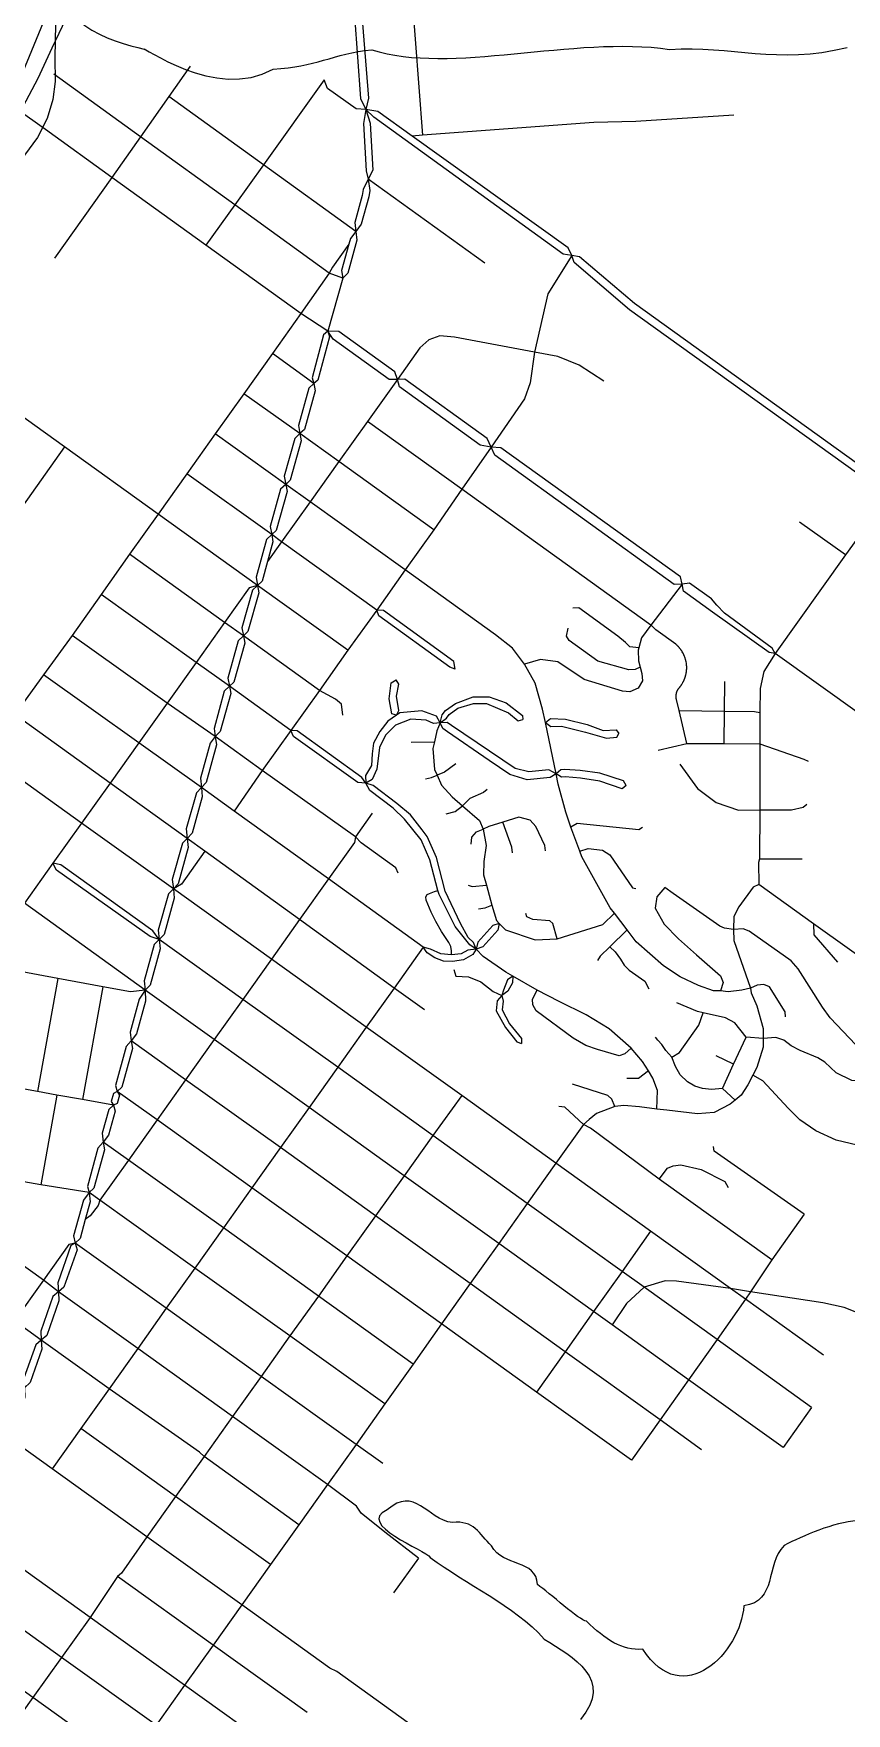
# Model space of a CAD drawing. Extents: x 0 to 264, y 89 to 356.
# Drawn here: x 202.1 to 227.9, y 118.1 to 171.6 of the extents above; entities that cross this region are included whole.
import ezdxf

# ---------------------------------------------------------------- set-up
doc = ezdxf.new("R2010")
doc.units = 0
doc.layers.get('0').update_dxf_attribs({"linetype": 'CONTINUOUS'})

msp = doc.modelspace()

# ---------------------------------------------------------------- linework, layer by layer
at = {"color": 4}
for points in [[(197.038516, 162.785998), (199.848611, 166.25204), (201.436111, 168.745738), (202.19348, 170.193231), (202.645478, 171.157855), (202.96849, 171.847978), (203.755625, 173.681319), (204.853644, 176.152968), (205.392734, 177.478092), (205.74, 178.718326), (206.017811, 180.151484), (206.124748, 181.273758), (206.066319, 182.60329), (205.929617, 183.76856), (205.592274, 185.238099), (204.935226, 187.398863), (204.731276, 188.661147), (204.516301, 190.506615)], [(211.884949, 180.228655), (211.784627, 180.025808), (211.855183, 177.795592), (211.96322, 177.580617), (212.171579, 175.009748), (212.281824, 174.835563), (212.708465, 169.557127), (212.626883, 169.192222)], [(204.21534, 177.086728), (204.414879, 176.711901), (204.074228, 176.127613), (203.535139, 175.540018), (203.195589, 174.918246), (203.026919, 174.358213), (202.831787, 172.811502), (202.744697, 171.903099), (202.73036, 170.854689), (202.733662, 170.090702), (202.663106, 169.511926), (202.487818, 168.907796), (202.171421, 168.301458), (201.761316, 167.740322), (201.062376, 166.925625), (199.582913, 165.270877), (198.214798, 163.913786), (197.038505, 162.785998)], [(213.627891, 160.599879), (213.549617, 160.840208), (211.769192, 162.125643), (211.412006, 162.137779), (210.558724, 162.704419), (207.533655, 164.880617), (204.538351, 167.035869), (202.426093, 168.555018), (201.523202, 169.204349), (198.358125, 171.45), (198.070391, 171.701356), (197.32625, 173.675808), (196.295478, 176.398812)], [(212.171579, 175.009748), (212.075669, 174.820131), (212.453801, 169.548308), (212.626883, 169.192222), (212.762482, 168.760069), (212.846268, 167.267379), (212.700746, 166.97303)], [(213.992796, 173.040808), (214.076579, 172.968048), (214.427153, 168.375322)], [(202.355537, 171.968143), (201.341301, 169.489879)], [(207.037562, 170.576875), (206.356258, 169.611147), (205.450062, 168.327917), (204.538351, 167.035869), (202.721546, 164.459488)], [(211.891561, 163.822284), (211.453897, 163.989853), (208.450877, 166.160537), (205.450062, 168.327917), (202.69178, 170.321111)], [(211.298454, 170.135903), (209.365895, 167.438256), (208.450877, 166.160537), (207.533655, 164.880617)], [(212.626883, 169.192222), (212.32151, 169.215364), (211.408699, 169.863595), (211.298454, 170.135894)], [(212.307178, 165.316078), (209.365895, 167.438256), (206.356258, 169.611147)], [(212.626883, 169.192222), (212.553019, 168.75125), (212.637909, 167.243125), (212.700746, 166.97303), (212.751458, 166.619149), (212.718385, 166.414097), (212.478056, 165.54428), (212.307178, 165.316078)], [(229.30776, 157.008161), (229.217361, 157.239671), (221.171824, 163.015303), (219.428881, 164.506893), (219.178629, 164.547683), (218.907431, 164.59178), (212.879339, 168.95079), (212.626883, 169.192222)], [(219.178629, 164.547683), (219.063976, 164.788012), (214.094218, 168.349967), (213.009426, 169.128282), (212.626883, 169.192222)], [(224.332492, 169.016937), (221.217022, 168.81519), (219.878673, 168.786528), (214.427153, 168.375322), (214.094218, 168.349978)], [(212.700746, 166.97303), (212.5442, 166.652222), (212.513333, 166.459298), (212.276312, 165.600504), (212.307178, 165.316078), (212.338048, 165.032752), (212.048107, 163.982135), (211.891561, 163.822284)], [(216.409324, 164.304046), (212.700746, 166.97303)], [(212.307178, 165.316078), (212.135201, 165.088976), (212.086692, 164.912588)], [(212.055826, 151.981078), (209.177379, 154.045928), (206.014506, 156.315833), (203.031327, 158.455651), (200.262022, 160.443333), (199.912551, 160.571217), (199.34921, 160.778472), (197.86644, 161.810347), (196.75409, 162.532438), (196.013256, 163.15421), (194.455519, 164.261049), (194.297873, 164.480435), (193.934072, 164.98204)], [(212.086692, 164.912588), (211.55973, 164.176162), (211.453897, 163.989853), (210.558724, 162.704419), (209.651422, 161.431111)], [(212.086692, 164.912588), (211.852978, 164.065921), (211.891561, 163.822284), (211.412006, 162.13777), (211.468228, 161.955869), (211.102222, 160.580036), (210.969931, 160.474203)], [(219.178629, 164.547683), (218.412438, 163.329496), (217.99572, 161.475208), (217.850201, 160.498454), (217.672708, 159.989133), (216.615478, 158.449035), (215.683922, 157.106276), (214.790954, 155.817536), (213.879244, 154.538717)], [(229.30776, 157.008161), (229.064123, 157.039028), (221.016381, 162.815764), (219.250285, 164.3283), (219.178629, 164.547683)], [(214.487785, 140.538951), (213.524262, 141.229072), (210.514627, 143.409678), (207.506093, 145.583673), (206.942752, 145.989367), (204.487639, 147.753256), (201.452647, 149.933863), (199.794591, 151.128897), (198.460651, 152.090216), (195.448812, 154.259799), (192.418228, 156.416155), (189.397569, 158.580226), (186.763863, 160.467588), (186.336119, 160.775165), (184.954774, 161.765147), (184.111415, 162.36928), (183.443341, 162.847734)], [(211.412006, 162.13777), (211.276407, 162.018706), (210.913706, 160.653897), (210.969931, 160.474203), (211.011824, 160.244897), (210.668966, 159.01348), (210.524547, 158.877883)], [(216.615478, 158.449035), (216.487595, 158.719133), (213.86822, 160.609799), (213.627891, 160.599893), (213.372127, 160.597621), (211.589496, 161.88526), (211.412006, 162.137717)], [(220.201685, 160.544758), (219.415651, 161.057387), (218.731042, 161.332994), (217.99572, 161.475208), (215.451312, 161.944843), (214.982778, 161.98784), (214.627796, 161.868776), (214.343367, 161.609704), (213.627891, 160.599879), (212.677595, 159.265939), (211.765885, 157.98822), (210.85197, 156.707197), (209.945772, 155.434992), (209.494879, 154.8033)], [(209.651422, 161.431111), (208.739715, 160.148984), (207.832412, 158.873472), (206.928421, 157.601268), (206.014506, 156.315833), (205.106103, 155.039218), (204.197701, 153.761502), (203.273863, 152.451813), (202.372076, 151.204967), (201.452647, 149.933863), (200.53322, 148.663863)], [(210.969931, 160.474203), (209.651422, 161.431111)], [(210.969931, 160.474203), (210.807873, 160.322065), (210.477145, 159.138056), (210.524547, 158.877883), (210.567544, 158.648578), (210.219174, 157.399522), (210.074756, 157.263925)], [(222.693176, 154.090026), (222.635851, 154.324843), (216.91644, 158.421476), (216.615478, 158.449021), (216.25829, 158.510772), (213.696242, 160.362855), (213.627891, 160.599879)], [(214.790954, 155.817536), (211.765885, 157.98822), (210.524547, 158.877883), (208.739715, 160.148984)], [(227.185581, 129.546615), (224.706214, 131.32704), (224.228863, 131.668794), (221.688863, 133.492215), (218.673714, 135.655183), (215.676206, 137.807127), (212.640113, 139.98553), (209.621659, 142.152909), (206.499576, 144.38974), (203.579236, 146.481049), (200.53322, 148.663863), (198.879576, 149.847873), (197.53902, 150.806988), (194.529383, 152.969956), (191.513133, 155.137335), (190.458107, 155.920062), (190.032569, 156.524192), (189.777909, 156.839488), (189.523246, 157.156988), (189.145113, 157.43921), (186.078151, 159.62974)], [(223.916875, 141.138673), (223.687569, 141.145277), (223.210216, 141.312846), (222.629236, 141.592864), (222.094558, 141.935722), (221.223637, 142.703014), (220.937006, 143.080043), (220.533516, 143.609218), (220.403428, 143.780095), (219.499437, 145.405077), (219.431085, 145.592492), (219.153272, 146.356476), (218.992317, 146.833827), (218.749784, 147.724591), (218.682533, 148.044298), (218.339678, 149.680303), (218.250381, 150.106944), (218.008951, 150.937076), (217.679324, 151.539002), (217.292369, 152.045018), (216.753282, 152.478272), (213.879244, 154.538717), (210.85197, 156.707197), (210.074756, 157.263925), (207.832412, 158.873472)], [(210.524547, 158.877883), (210.362492, 158.725746), (210.027353, 157.522994), (210.074756, 157.263925), (210.116649, 157.033516), (209.77269, 155.79769), (209.628272, 155.663194)], [(221.699887, 152.78144), (218.706787, 154.935592), (215.683922, 157.106276), (212.677595, 159.265939)], [(203.031327, 158.455651), (200.307222, 154.618092), (199.370157, 153.355808), (198.460651, 152.090216), (197.997631, 151.444192), (197.53902, 150.806988), (196.625103, 149.533681), (195.707881, 148.269192), (195.118081, 147.454496), (194.803889, 147.032266), (192.920936, 145.889046)], [(225.653202, 151.877449), (225.557292, 152.051633), (224.038143, 153.159576), (223.797811, 153.418647), (223.62473, 153.61598), (222.927994, 154.11428), (222.693176, 154.090037), (222.436312, 154.075689), (216.72572, 158.193266), (216.615478, 158.44903)], [(215.463436, 151.375841), (215.428158, 151.626093), (213.186919, 153.245563), (212.970841, 153.263202), (209.945772, 155.434992), (209.628272, 155.663194), (206.928421, 157.601268)], [(210.074756, 157.263925), (209.912701, 157.111787), (209.580867, 155.922266), (209.628272, 155.663194), (209.670165, 155.432785), (209.494879, 154.8033), (209.321798, 154.181528), (209.177379, 154.045928)], [(229.30776, 157.008161), (228.383922, 155.710599), (227.894444, 155.023786), (225.653202, 151.877449)], [(209.628272, 155.663194), (209.466214, 155.509956), (209.129974, 154.306103), (209.177379, 154.045928), (209.220373, 153.815522), (208.87421, 152.575285), (208.729792, 152.439689)], [(227.894444, 155.023786), (226.430417, 156.063377)], [(211.146319, 150.705563), (208.729792, 152.439689), (208.128966, 152.870738), (205.106103, 155.039218)], [(213.879244, 154.538717), (212.970841, 153.263202), (212.055826, 151.981078), (211.146319, 150.705563), (210.23902, 149.432258), (209.322899, 148.152335), (208.433238, 146.862492)], [(209.177379, 154.045928), (208.910589, 153.967657), (208.128966, 152.870738), (207.221667, 151.595226), (206.306649, 150.297665), (205.401553, 149.03428), (204.487639, 147.753256), (203.579236, 146.481049), (202.667526, 145.204437), (201.756919, 143.927822), (201.160504, 143.080051), (200.506762, 142.151806), (199.152978, 140.218143), (198.813428, 140.095772)], [(209.177379, 154.045928), (209.015322, 153.893794), (208.682387, 152.698758), (208.729792, 152.439689), (208.771685, 152.20928), (208.426623, 150.970147), (208.282204, 150.83455)], [(222.693176, 154.090026), (221.699887, 152.78144), (221.400026, 152.382361), (221.316242, 152.060453), (221.296402, 151.983282), (221.307437, 151.649244), (221.360354, 151.439784), (221.409949, 151.246857), (221.428688, 151.006528), (221.294192, 150.776119), (221.029609, 150.658161), (220.78928, 150.685734), (219.576605, 151.05505), (218.733246, 151.616187), (218.187544, 151.693355), (217.679324, 151.539016)], [(230.099306, 148.68591), (228.408176, 149.90079), (225.653202, 151.877449), (225.462482, 151.913827), (223.652292, 153.199262), (222.736173, 153.859619), (222.693176, 154.090026)], [(212.624678, 147.754357), (212.500103, 147.936258), (210.43966, 149.41572), (210.23902, 149.432258), (208.282204, 150.83455), (207.221667, 151.595226), (204.197701, 153.761502)], [(215.463436, 151.375841), (215.298074, 151.444192), (213.041397, 153.074689), (212.970841, 153.263202)], [(221.316242, 152.060453), (221.021893, 152.093524), (220.88519, 152.234635), (220.648169, 152.43197), (219.404627, 153.329349), (219.209496, 153.324947)], [(213.651042, 144.88473), (213.580486, 145.05671), (212.479159, 145.848256), (212.291744, 146.042284), (209.322899, 148.152335), (207.829105, 149.242639), (206.306649, 150.297665), (203.273863, 152.451813)], [(208.729792, 152.439689), (208.566631, 152.287551), (208.234799, 151.093619), (208.282204, 150.83455), (208.324097, 150.604141), (207.987855, 149.399185), (207.829105, 149.242639)], [(221.36034, 151.439784), (221.194974, 151.368125), (220.993228, 151.362622), (220.00545, 151.638229), (219.094843, 152.296379), (219.01216, 152.428671), (219.063976, 152.689947)], [(222.840903, 149.016641), (222.593958, 150.060643), (222.509072, 150.418933), (222.509072, 150.423335), (222.507943, 150.426637), (222.504641, 150.439874), (222.504641, 150.444276), (222.503512, 150.448679), (222.503512, 150.451981), (222.501254, 150.460786), (222.501254, 150.465189), (222.500125, 150.469592), (222.500125, 150.478397), (222.498996, 150.4828), (222.498996, 150.494935), (222.497867, 150.499338), (222.497867, 150.530204), (222.498996, 150.533506), (222.498996, 150.546743), (222.500125, 150.551145), (222.500125, 150.559951), (222.501254, 150.564353), (222.501254, 150.568756), (222.502383, 150.572058), (222.502383, 150.576461), (222.503512, 150.580863), (222.503512, 150.585266), (222.506814, 150.598502), (222.506814, 150.601804), (222.511216, 150.619443), (222.512345, 150.622745), (222.515647, 150.635981), (222.516776, 150.639283), (222.519034, 150.648089), (222.521292, 150.652491), (222.522421, 150.655793), (222.52355, 150.660196), (222.525807, 150.664599), (222.526936, 150.667901), (222.528065, 150.672303), (222.530323, 150.676706), (222.531452, 150.680008), (222.53371, 150.684411), (222.535967, 150.687713), (222.537096, 150.692115), (222.539354, 150.695417), (222.540483, 150.69982), (222.542741, 150.703122), (222.544998, 150.707525), (222.547256, 150.710827), (222.549514, 150.715229), (222.550643, 150.718531), (222.552901, 150.722934), (222.557303, 150.729538), (222.559561, 150.733941), (222.563964, 150.740545), (222.566222, 150.744947), (222.569524, 150.748249), (222.573926, 150.754853), (222.576184, 150.759256), (222.578442, 150.762558), (222.581744, 150.76586), (222.586146, 150.772464), (222.589448, 150.775766), (222.591706, 150.779068), (222.595008, 150.78237), (222.597266, 150.785672), (222.600568, 150.788974), (222.602826, 150.792276), (222.607228, 150.797779), (222.611631, 150.802182), (222.616034, 150.807685), (222.619336, 150.813189), (222.623738, 150.817591), (222.628141, 150.823095), (222.631443, 150.828598), (222.635846, 150.834101), (222.640248, 150.838504), (222.64355, 150.844007), (222.647953, 150.849511), (222.651255, 150.855014), (222.655658, 150.860517), (222.65896, 150.866021), (222.663362, 150.871524), (222.669966, 150.882559), (222.674369, 150.888062), (222.684303, 150.9046), (222.688706, 150.910104), (222.701942, 150.932145), (222.705244, 150.938749), (222.715178, 150.955288), (222.71848, 150.961892), (222.720738, 150.967395), (222.727342, 150.97843), (222.730644, 150.985034), (222.732902, 150.990537), (222.736204, 150.997141), (222.738462, 151.002644), (222.741764, 151.008148), (222.745066, 151.014752), (222.747324, 151.020255), (222.750626, 151.026859), (222.752883, 151.032362), (222.755141, 151.038966), (222.758443, 151.04447), (222.760701, 151.051074), (222.762959, 151.056577), (222.766261, 151.063181), (222.768518, 151.068684), (222.772921, 151.081921), (222.775179, 151.087424), (222.779582, 151.10066), (222.781839, 151.106164), (222.786242, 151.1194), (222.7885, 151.124903), (222.790758, 151.131507), (222.791886, 151.138111), (222.794144, 151.144715), (222.796402, 151.150218), (222.79866, 151.156822), (222.799789, 151.163426), (222.802046, 151.17003), (222.803175, 151.175534), (222.805433, 151.182138), (222.806562, 151.188742), (222.80882, 151.195346), (222.809949, 151.20195), (222.812206, 151.207453), (222.815508, 151.227293), (222.817766, 151.233897), (222.822169, 151.260342), (222.823298, 151.265845), (222.8277, 151.292289), (222.8277, 151.298893), (222.831002, 151.318733), (222.831002, 151.325337), (222.832131, 151.331941), (222.832131, 151.338545), (222.83326, 151.345149), (222.83326, 151.351753), (222.834389, 151.358357), (222.834389, 151.364961), (222.835518, 151.371565), (222.835518, 151.391406), (222.836647, 151.39801), (222.836647, 151.457539), (222.835518, 151.464143), (222.835518, 151.477379), (222.834389, 151.483983), (222.834389, 151.497219), (222.83326, 151.503823), (222.83326, 151.510427), (222.832131, 151.517031), (222.832131, 151.523635), (222.829874, 151.536871), (222.829874, 151.543475), (222.828745, 151.550079), (222.827616, 151.555583), (222.826487, 151.562187), (222.826487, 151.568791), (222.818754, 151.615095), (222.816496, 151.621699), (222.815367, 151.628303), (222.814238, 151.633806), (222.81311, 151.64041), (222.810852, 151.647014), (222.808594, 151.66025), (222.806336, 151.666854), (222.805207, 151.672358), (222.80295, 151.678962), (222.801821, 151.685566), (222.797418, 151.698802), (222.796289, 151.704305), (222.791886, 151.717542), (222.790758, 151.724146), (222.7885, 151.729649), (222.784097, 151.742885), (222.781839, 151.748388), (222.777437, 151.761625), (222.775179, 151.767128), (222.770776, 151.780364), (222.768518, 151.785868), (222.765216, 151.792472), (222.762959, 151.797975), (222.760701, 151.804579), (222.758443, 151.810082), (222.755141, 151.816686), (222.752883, 151.82219), (222.749581, 151.828794), (222.747324, 151.834297), (222.744022, 151.840901), (222.741764, 151.846404), (222.738462, 151.853008), (222.736204, 151.858512), (222.732902, 151.864015), (222.7296, 151.870619), (222.727342, 151.876122), (222.72404, 151.881626), (222.720738, 151.88823), (222.714134, 151.899264), (222.711876, 151.905868), (222.695338, 151.933413), (222.690936, 151.940017), (222.677699, 151.962059), (222.673297, 151.967562), (222.666693, 151.978597), (222.66229, 151.9841), (222.655686, 151.995135), (222.651283, 152.000639), (222.647981, 152.005041), (222.639176, 152.016076), (222.635874, 152.02158), (222.631471, 152.027083), (222.628169, 152.031486), (222.619364, 152.04252), (222.614961, 152.046923), (222.611659, 152.052426), (222.607257, 152.05793), (222.602854, 152.062332), (222.598451, 152.067836), (222.594049, 152.072238), (222.589646, 152.077742), (222.585243, 152.082144), (222.580841, 152.087648), (222.576438, 152.09205), (222.572035, 152.097554), (222.56323, 152.106359), (222.558827, 152.111862), (222.554425, 152.116265), (222.548921, 152.120668), (222.544519, 152.12507), (222.540116, 152.130574), (222.535713, 152.134976), (222.53021, 152.139379), (222.525807, 152.143782), (222.520304, 152.148184), (222.511499, 152.15699), (222.505995, 152.161392), (222.501593, 152.165795), (222.496089, 152.170198), (222.491687, 152.1746), (222.486183, 152.179003), (221.852287, 152.634307), (221.701253, 152.779826)], [(225.653202, 151.877449), (225.288297, 151.303081), (225.174748, 150.766199), (225.168144, 149.997803), (225.161529, 149.00231), (225.16152, 146.903282), (225.150485, 145.340036), (225.120728, 145.223176), (225.135065, 144.527544)], [(216.137022, 142.463794), (215.869131, 142.434028), (215.661875, 142.324887), (215.354298, 142.285201), (215.016952, 142.322683), (214.682917, 142.472613), (214.450303, 142.529938), (211.439565, 144.709444), (208.433238, 146.862492), (207.39034, 147.609938), (205.401553, 149.03428), (202.372076, 151.204967)], [(208.282204, 150.83455), (208.119046, 150.682412), (207.797135, 149.491787), (207.829105, 149.242639), (207.875409, 148.972544), (207.543575, 147.774203), (207.39034, 147.609938)], [(213.603637, 149.916224), (213.451502, 149.962526), (213.364408, 150.434367), (213.434964, 150.946996), (213.592613, 151.041806)], [(213.603637, 149.916224), (213.678603, 150.068359), (213.595921, 150.523662), (213.678603, 150.906206), (213.592613, 151.041806)], [(224.027117, 149.010026), (224.035922, 150.047412), (224.044741, 150.992197)], [(211.891561, 149.915121), (211.84526, 150.266798), (211.660051, 150.426649), (211.146319, 150.705563)], [(214.987186, 149.673688), (215.055537, 149.92284), (215.156963, 150.065051), (215.482178, 150.289949), (216.045519, 150.502716), (216.551535, 150.502716), (217.092829, 150.307588), (217.608768, 149.907405), (217.618674, 149.778421)], [(214.987186, 149.673688), (215.194444, 149.822518), (215.278228, 149.941579), (215.557145, 150.134506), (216.046623, 150.283333), (216.468853, 150.291038), (217.164488, 149.990076), (217.467657, 149.736516), (217.618688, 149.77841)], [(214.987186, 149.673688), (214.869228, 149.886458), (214.40731, 150.057335), (213.711674, 149.990088), (213.603637, 149.916224), (213.329131, 149.726605), (213.068958, 149.396981), (212.872726, 149.027665), (212.82973, 148.688117), (212.804386, 148.315494), (212.614767, 147.997994), (212.624701, 147.754357)], [(218.682533, 148.044298), (218.453228, 148.17769), (217.817127, 148.112647), (217.375051, 148.222891), (215.354298, 149.584393), (215.215391, 149.682508), (214.987186, 149.673702), (214.783238, 149.651647), (214.549522, 149.755276), (214.053428, 149.790554), (213.566155, 149.59873), (213.250859, 149.284538), (213.060139, 148.892071), (212.97966, 148.193131), (212.823117, 147.864607), (212.624678, 147.754363)], [(218.339678, 149.680303), (218.505044, 149.810391), (218.977986, 149.787249), (219.663699, 149.624088), (220.176327, 149.424548), (220.596353, 149.452121), (220.677935, 149.330853)], [(222.593958, 150.060643), (224.035936, 150.047407), (224.999463, 150.038607), (225.168133, 149.997818)], [(207.829105, 149.242639), (207.669254, 149.029869), (207.358367, 147.907595), (207.39034, 147.609938), (207.416784, 147.314488), (207.097077, 146.158037), (206.942738, 145.989367)], [(212.624678, 147.754357), (212.373326, 147.773096), (210.325008, 149.242636), (210.23902, 149.432256)], [(214.987186, 149.673688), (214.881353, 149.417924), (214.811901, 149.064046), (214.75678, 148.852379), (214.810797, 148.182101), (214.891276, 148.004609), (215.037899, 147.684905), (215.370833, 147.312284), (215.704869, 147.03447), (216.238447, 146.559324), (216.355303, 146.291433), (216.456728, 145.769982), (216.379558, 145.257353), (216.369623, 144.837328), (216.466637, 144.50329), (216.637526, 143.870494), (216.778637, 143.379912), (216.870139, 143.286206), (217.066371, 143.086667), (218.008951, 142.765859), (218.711199, 142.80224), (220.169715, 143.257544), (220.533516, 143.609218)], [(220.913853, 147.680494), (220.822353, 147.830424), (220.071597, 148.067449), (219.448724, 148.155643), (218.960347, 148.190921), (218.835772, 148.180987), (218.682533, 148.044287), (218.49402, 147.930746), (217.755391, 147.862397), (217.207482, 148.026659), (216.550435, 148.477551), (215.219799, 149.388161), (215.078688, 149.48848), (214.987186, 149.673688)], [(218.339678, 149.680303), (218.514964, 149.553524), (218.851206, 149.565659), (219.616294, 149.374939), (220.28216, 149.188627), (220.611787, 149.21287), (220.677935, 149.330831)], [(214.066659, 149.058534), (214.811901, 149.064037)], [(221.933603, 148.799463), (222.840903, 149.016641), (224.027117, 149.010037), (225.16152, 149.002321)], [(225.16152, 149.00231), (226.559401, 148.519444), (226.704923, 148.447785)], [(215.485486, 148.366206), (215.124992, 148.099419), (214.891276, 148.004609)], [(222.616006, 148.356286), (223.183758, 147.585687), (223.770252, 147.134792), (224.485728, 146.893359), (225.16152, 146.903293)], [(207.39034, 147.609938), (207.23159, 147.44678), (206.911883, 146.29474), (206.942752, 145.989367), (206.972518, 145.707145), (206.65171, 144.54849), (206.499576, 144.38974)], [(221.890607, 137.379383), (221.903843, 137.964774), (221.758321, 138.359444), (221.618313, 138.590954), (221.433099, 138.895226), (221.068194, 139.314149), (220.364843, 139.935921), (219.635033, 140.380201), (218.772935, 140.800226), (218.072891, 141.162924), (217.303395, 141.607204), (217.082909, 141.739496), (216.356407, 142.234488), (216.137022, 142.463794), (215.93197, 142.607109), (215.46454, 143.193603), (214.954115, 144.206736), (214.918838, 144.336824), (214.656458, 145.311371), (214.381952, 145.952986), (213.859401, 146.604522), (213.491188, 146.960607), (212.747047, 147.523951), (212.624678, 147.754357)], [(216.137022, 142.463794), (216.052135, 142.679869), (215.884565, 142.844133), (215.637621, 143.281798), (215.14704, 144.315877), (214.87474, 145.381926), (214.578187, 146.055512), (214.415026, 146.267178), (214.044609, 146.74784), (213.615764, 147.103925), (212.8617, 147.676085), (212.624678, 147.754357)], [(214.519756, 147.89216), (214.712683, 147.932953), (214.891276, 148.004609)], [(220.913853, 147.680494), (220.782665, 147.57466), (220.072701, 147.814992), (219.459748, 147.915314), (218.964756, 147.951692), (218.85231, 147.942887), (218.682533, 148.044312)], [(216.490903, 147.545998), (216.365226, 147.456703), (215.934174, 147.263776), (215.704869, 147.03447)], [(225.16152, 146.903282), (226.174653, 146.902153), (226.543966, 146.989247), (226.656415, 147.082953)], [(212.826422, 146.801857), (212.291744, 146.042284), (212.264199, 145.868099), (211.439579, 144.709444), (210.514627, 143.409678), (209.621659, 142.152909), (208.707742, 140.868578), (207.797135, 139.587551), (206.888732, 138.309835), (205.980329, 137.032119), (205.070826, 135.7533), (204.162423, 134.475581), (204.105095, 134.313524), (203.851535, 133.983897), (203.696093, 133.863732)], [(215.186728, 146.777606), (215.466744, 146.851466), (215.704869, 147.03447)], [(218.339678, 145.598004), (218.318738, 145.765574), (218.032107, 146.373012), (217.851307, 146.574758), (217.495222, 146.670669), (216.988105, 146.514123), (216.541615, 146.373012), (216.355303, 146.291433)], [(217.295676, 145.539576), (217.270333, 145.712657), (216.988111, 146.514123)], [(206.942752, 145.989367), (206.786206, 145.838333), (206.466502, 144.68409), (206.499576, 144.38974), (206.523819, 144.087675), (206.205218, 142.936736), (206.05308, 142.774678)], [(215.976067, 145.80526), (215.99921, 146.035669), (216.14914, 146.201034), (216.355295, 146.291433)], [(221.429792, 146.336633), (221.308524, 146.267178), (219.350607, 146.464514), (219.153272, 146.356476)], [(207.506093, 145.583673), (206.763056, 144.536363), (206.499576, 144.38974)], [(219.431085, 145.592492), (219.698976, 145.677379), (220.159792, 145.623359), (220.393506, 145.471224), (221.111188, 144.416199), (221.215921, 144.400761)], [(226.81296, 127.884149), (223.801119, 130.046016), (221.483812, 131.70848), (220.781561, 132.212292), (217.76421, 134.377467), (214.762292, 136.532716), (211.730607, 138.707814), (208.707742, 140.868578), (206.053089, 142.774678), (205.758742, 142.870592), (202.778871, 144.983951), (202.667526, 145.204437)], [(206.053089, 142.774678), (205.848037, 143.052492), (202.922186, 145.153724), (202.667526, 145.204437)], [(225.150494, 145.340036), (226.511996, 145.347741)], [(206.499576, 144.38974), (206.339722, 144.224375), (206.021119, 143.073439), (206.053089, 142.774678), (206.078432, 142.477022), (205.759829, 141.327189), (205.60549, 141.158516)], [(225.135062, 144.527544), (224.947647, 144.444861), (224.494547, 143.820885), (224.336901, 143.51), (224.325866, 143.09659), (224.340214, 142.747119), (224.868277, 141.22466), (224.891414, 141.076937), (225.064498, 140.667935), (225.272857, 139.943637), (225.270599, 139.621728), (225.268401, 139.343915), (225.063349, 138.700095), (224.938773, 138.457562), (224.783385, 138.152189), (224.572822, 137.824766), (224.375486, 137.660504), (224.223351, 137.533724), (223.712924, 137.272449), (223.181553, 137.221736), (222.202595, 137.339697), (221.890607, 137.379383), (221.337186, 137.451042), (220.839992, 137.488524), (220.548951, 137.456553), (219.970172, 137.237171), (219.732047, 137.046451), (219.55125, 136.889905), (218.673714, 135.655183), (217.76421, 134.377467), (216.855808, 133.099748), (215.947405, 131.820928), (215.037899, 130.541008), (214.132803, 129.261085), (213.232117, 127.99329), (212.313794, 126.703447), (211.405391, 125.427935), (210.492577, 124.143603), (209.592994, 122.880216), (208.677978, 121.592577), (207.767369, 120.313758), (206.858966, 119.037145), (205.95277, 117.762734)], [(215.881258, 144.505494), (216.010242, 144.465808), (216.466649, 144.50329)], [(222.140859, 144.43053), (221.889506, 144.133976), (221.832178, 143.775687), (222.124324, 143.264159), (222.570808, 142.80224), (223.149583, 142.286301), (223.915772, 141.623742), (224.000658, 141.407665), (223.916875, 141.138673)], [(229.061919, 138.253611), (228.398256, 139.063897), (228.214149, 139.42329), (227.397248, 140.279879), (227.153611, 140.619426), (226.384115, 141.845329), (226.163629, 142.095581), (224.824174, 143.044774), (224.63125, 143.115329), (224.325877, 143.09659), (224.03704, 143.132968), (223.892621, 143.201319), (222.410954, 144.237606), (222.140859, 144.43053)], [(237.128403, 135.934097), (234.084591, 138.103681), (231.06724, 140.268856), (229.646206, 141.289704), (228.013506, 142.46159), (226.874697, 143.279591), (225.135062, 144.527544)], [(210.821103, 137.428994), (207.797135, 139.587551), (205.605504, 141.158516), (201.756919, 143.927822)], [(215.354298, 142.285201), (215.346565, 142.413081), (215.331127, 142.548681), (215.271598, 142.676564), (215.031266, 143.032647), (214.850469, 143.346842), (214.701642, 143.650008), (214.541789, 144.029244), (214.536285, 144.131772), (214.581483, 144.20894), (214.652039, 144.244218), (214.812996, 144.304853), (214.918829, 144.336824)], [(216.209784, 143.75474), (216.425859, 143.784506), (216.637526, 143.870494)], [(218.711199, 142.80224), (218.578907, 143.280694), (218.481893, 143.367785), (217.943907, 143.408578), (217.752083, 143.496772), (217.715702, 143.602606)], [(206.053089, 142.774678), (205.893238, 142.613724), (205.575738, 141.463889), (205.605504, 141.158516), (205.61764, 140.812353), (205.329903, 139.770556), (205.160129, 139.547865)], [(216.870139, 143.286206), (216.665088, 143.222266), (216.194349, 142.695303), (216.137022, 142.463794), (216.033395, 142.29402), (215.730226, 142.131963), (215.386268, 142.080147), (215.095226, 142.090081), (214.822924, 142.190402), (214.577083, 142.354664), (214.450303, 142.529949)], [(216.870139, 143.286206), (216.828246, 143.07454), (216.350895, 142.539861), (216.137022, 142.463794)], [(220.937006, 143.080051), (220.390201, 142.545373), (220.082621, 142.249923), (220.001042, 142.111016)], [(226.874697, 143.279591), (226.8802, 142.927917), (227.63316, 142.04928)], [(214.450303, 142.529938), (213.524262, 141.229072), (212.640113, 139.98553), (211.730607, 138.707814), (210.821103, 137.428994), (209.912701, 136.151276), (209.002091, 134.872456), (208.093688, 133.59474), (207.178673, 132.309306), (206.273575, 131.038202), (205.366276, 129.76159), (204.452361, 128.477258), (203.553881, 127.213871), (202.63776, 125.926232)], [(220.390201, 142.545373), (220.561075, 142.383315), (220.733056, 142.150702), (220.848812, 141.95447), (221.000947, 141.802335), (221.508063, 141.44625), (221.635947, 141.209228)], [(204.253922, 141.273169), (202.825172, 141.533341), (201.396422, 141.794619), (201.08223, 141.851944), (200.506762, 142.151806)], [(215.430365, 141.822178), (215.485486, 141.612716), (215.892284, 141.589574), (216.284748, 141.430824), (216.676111, 141.117735), (216.955026, 140.995363)], [(202.825172, 141.533341), (202.17474, 137.936111)], [(204.253922, 141.273169), (203.604591, 137.680347)], [(205.605504, 141.158516), (205.132562, 141.112215), (204.253922, 141.273169)], [(217.303395, 141.607204), (217.29236, 141.398845), (217.141329, 141.134262), (216.955017, 140.995355), (216.805095, 140.825581), (216.776433, 140.501466), (217.071883, 139.972299), (217.430172, 139.518099), (217.58231, 139.465183)], [(217.303395, 141.607204), (217.131415, 141.492551), (217.009046, 141.168439), (216.955026, 140.995355)], [(221.068194, 139.314149), (220.867551, 139.13776), (220.692266, 139.076024), (220.001042, 139.27777), (219.627317, 139.40455), (219.227135, 139.634956), (218.047533, 140.510285), (217.935088, 140.695494), (217.931786, 140.87519), (218.072897, 141.162924)], [(225.982829, 140.319565), (225.969593, 140.476111), (225.466885, 141.266553), (225.2927, 141.348133), (225.077726, 141.31947), (224.868263, 141.22466), (224.594869, 141.166232), (224.151692, 141.111111), (223.916875, 141.138684)], [(205.605504, 141.158516), (205.413681, 140.879601), (205.122639, 139.827883), (205.160121, 139.547865), (205.202014, 139.308637), (204.86026, 138.075018), (204.71474, 137.938315)], [(216.955026, 140.995355), (216.991407, 140.812353), (216.966035, 140.537847), (217.192033, 140.09026), (217.578988, 139.621728), (217.58229, 139.465183)], [(225.270658, 139.621728), (224.72606, 139.666926), (224.368871, 140.120026), (224.072317, 140.277675), (223.36125, 140.437526), (223.178246, 140.480522), (222.520095, 140.762744)], [(222.363549, 139.026415), (222.604982, 139.178549), (223.220139, 140.052778), (223.36125, 140.437526)], [(204.595676, 137.502855), (203.604591, 137.680347), (202.793202, 137.825869), (202.17474, 137.936111), (201.343506, 138.084938), (200.744887, 138.191875), (199.893812, 138.345113), (199.677734, 138.384799), (196.987803, 138.87428), (195.630713, 139.121224), (194.199756, 139.3825), (193.024565, 139.596371), (192.842665, 139.670234), (191.437065, 139.210522), (190.083282, 138.761831), (189.829722, 138.678048), (188.637994, 138.283377), (187.280903, 137.82697), (186.417701, 137.535928)], [(224.375486, 137.660504), (223.975303, 138.032022), (223.62473, 138.003359), (223.334792, 138.032022), (223.095563, 138.102577), (222.857438, 138.250303), (222.633644, 138.466381), (222.477101, 138.737577), (222.363549, 139.026415), (222.17724, 139.2458), (222.046049, 139.435417), (221.918169, 139.568812), (221.845409, 139.669133)], [(223.975303, 138.032022), (224.321466, 138.81144), (224.72606, 139.666926)], [(236.194645, 134.669609), (233.555424, 136.552562), (232.928143, 136.900928), (231.349463, 137.774053), (230.867701, 138.057379), (230.274591, 138.204002), (229.403673, 138.242588), (229.061919, 138.253622), (228.090676, 138.287785), (227.591276, 138.532526), (227.228575, 138.875383), (227.006988, 139.012083), (226.45026, 139.2458), (226.15591, 139.394627), (225.929912, 139.575424), (225.677456, 139.652595), (225.270658, 139.621728)], [(205.160121, 139.547865), (204.995859, 139.367065), (204.654105, 138.132343), (204.71474, 137.938315)], [(223.311641, 126.535877), (221.990928, 127.483966), (218.969167, 129.653549), (215.947405, 131.820928), (212.934463, 133.982796), (209.912701, 136.151276), (206.888732, 138.309835), (205.160121, 139.547865)], [(224.321466, 138.81144), (223.771353, 139.069411)], [(221.618308, 138.590954), (221.307423, 138.351728), (220.934799, 138.351728)], [(220.548951, 137.456553), (220.448629, 137.692474), (220.330669, 137.811535), (219.199576, 138.172032)], [(228.734496, 136.224035), (228.264861, 136.227337), (227.597891, 136.393806), (226.944149, 136.680437), (226.438133, 137.03983), (226.069923, 137.41135), (225.260738, 138.273449), (224.938827, 138.457556)], [(215.676206, 137.807127), (214.762292, 136.532716), (213.848377, 135.258308), (212.934463, 133.982796), (212.019444, 132.707284), (211.11545, 131.426258), (210.207047, 130.155157), (209.294236, 128.870826), (208.38473, 127.595314), (207.477431, 126.322006), (206.570131, 125.048699), (205.652909, 123.763264), (204.847032, 122.606813), (204.72466, 122.496572), (203.848228, 121.197909), (202.939825, 119.925702), (202.027014, 118.646883), (201.1142, 117.369167), (200.225643, 116.127829), (200.104375, 116.012076), (199.289678, 114.867752), (198.380172, 113.590036), (197.475077, 112.318933), (196.584313, 111.067675)], [(202.793202, 137.825869), (202.278367, 134.965062)], [(204.595676, 137.502855), (204.442438, 137.369463), (204.231875, 136.606579), (204.269357, 136.327665), (204.306839, 136.076312), (203.970599, 134.860329), (203.823976, 134.718117)], [(204.71474, 137.938315), (204.592369, 137.871067), (204.521813, 137.615303), (204.595676, 137.502855), (204.648593, 137.312135), (204.43803, 136.549254), (204.269357, 136.327665)], [(204.71474, 137.938315), (204.788603, 137.825869), (204.715841, 137.560183), (204.595676, 137.502855)], [(221.08473, 126.201842), (218.060764, 128.371425), (215.037899, 130.541008), (212.019444, 132.707284), (209.002091, 134.872456), (205.980329, 137.032119), (204.71474, 137.938315)], [(225.908966, 126.602022), (222.896024, 128.764992), (220.467369, 130.507935), (219.875365, 130.932369), (216.855808, 133.099748), (213.848377, 135.258308), (210.821103, 137.428994)], [(225.548472, 132.580504), (221.955651, 135.148063), (219.779452, 136.766433), (219.55125, 136.889905), (218.962551, 137.438915), (218.766319, 137.464258)], [(203.823976, 134.718117), (202.278367, 134.965062), (200.827569, 135.225234), (200.171623, 135.343194), (199.377873, 135.485409), (197.710998, 135.78527), (196.470764, 136.00796), (196.125702, 136.069697), (195.021067, 136.268133), (193.573575, 136.528308), (192.124982, 136.787379)], [(204.269357, 136.327665), (204.100687, 136.133637), (203.764444, 134.917657), (203.823976, 134.718117), (203.84932, 134.42046), (203.696082, 133.863732), (203.530728, 133.261806), (203.379697, 133.107467)], [(214.132803, 129.261085), (211.11545, 131.426258), (208.093688, 133.59474), (205.070826, 135.7533), (204.269357, 136.327665)], [(226.570424, 134.031301), (223.712924, 136.035522), (223.689782, 136.184349)], [(221.955651, 135.148063), (222.223542, 135.493125), (222.407647, 135.574704), (222.645772, 135.605574), (223.296206, 135.45454), (224.046963, 135.075303), (224.153897, 134.882379)], [(203.823976, 134.718117), (203.643176, 134.477785), (203.324576, 133.347796), (203.379697, 133.107467), (203.433714, 132.896901), (203.014792, 131.713994), (202.84171, 131.56296)], [(207.178673, 132.309306), (204.162423, 134.475581), (203.823976, 134.718117)], [(214.300373, 123.086371), (213.232117, 123.912091), (212.472544, 124.51402), (212.323714, 124.741119), (211.405391, 125.427935), (208.38473, 127.595314), (205.366276, 129.76159), (202.84171, 131.56296), (202.363256, 131.930069), (199.279756, 134.142647)], [(226.570424, 134.031301), (225.548472, 132.580504), (224.86276, 131.560756), (224.706214, 131.32704)], [(221.688863, 133.492215), (220.781561, 132.212292), (219.875365, 130.932369), (218.969167, 129.653549), (218.060764, 128.371425)], [(210.492577, 124.143603), (207.477431, 126.322006), (207.331908, 126.45981), (206.657222, 126.938264), (204.452361, 128.477258), (202.296006, 130.023966), (201.440519, 130.638022), (198.579715, 132.689645)], [(203.379697, 133.107467), (203.174645, 133.067778), (202.363256, 131.930069), (201.440519, 130.638022)], [(203.379697, 133.107467), (203.241893, 133.034704), (202.822968, 131.851798), (202.841708, 131.56296), (202.859349, 131.274123), (202.471294, 130.176103), (202.296006, 130.023966)], [(213.161561, 126.094905), (212.313794, 126.703447), (209.294236, 128.870826), (206.273575, 131.038202), (203.379697, 133.107467)], [(213.232117, 127.99329), (210.207047, 130.155157), (207.178673, 132.309306)], [(202.84171, 131.56296), (202.667526, 131.411926), (202.278367, 130.313907), (202.296006, 130.023966)], [(224.86276, 131.560756), (224.228863, 131.668794), (222.507968, 131.902508), (222.151883, 131.90691), (221.483812, 131.708471), (220.91606, 131.188133), (220.467369, 130.507935)], [(240.023385, 125.69803), (231.08598, 129.738439), (228.657325, 130.741649), (227.843732, 131.060252), (227.170147, 131.211286), (224.86276, 131.560756)], [(224.706214, 131.32704), (223.801119, 130.046016), (222.896024, 128.764992), (221.990928, 127.483966), (221.08473, 126.201842)], [(202.296006, 130.023966), (202.121824, 129.871831), (201.745895, 128.80909), (201.759131, 128.508125), (201.77346, 128.20606), (201.385404, 127.110244), (201.209015, 126.951494)], [(202.296006, 130.023966), (202.313644, 129.734028), (201.937716, 128.671286), (201.759123, 128.508125)], [(226.81296, 127.884149), (225.908966, 126.602022)], [(217.615381, 115.090442), (217.404817, 115.37928), (214.735833, 117.294203), (211.703048, 119.472606), (211.477047, 119.583951), (208.677978, 121.592577), (205.652909, 123.763264), (202.63776, 125.926232), (201.20901, 126.951494)], [(209.592994, 122.880216), (206.570131, 125.048699), (203.553881, 127.213871)], [(209.812379, 116.918272), (206.858966, 119.037145), (203.848228, 121.197909), (200.106579, 123.882328)], [(214.300373, 123.086371), (213.509931, 121.977328)], [(210.754956, 118.169532), (207.767369, 120.313758), (204.72466, 122.496572)], [(211.840851, 113.239463), (211.668871, 113.455537), (211.435157, 113.680435), (209.703238, 114.926181), (209.452986, 115.111389), (208.937047, 115.621813), (205.95277, 117.762734), (202.939825, 119.925702), (199.92909, 122.085365), (199.559774, 122.349949)], [(220.142153, 105.692222), (217.104956, 107.787942), (214.096422, 110.009342), (213.151641, 110.684028), (211.072456, 112.167899), (208.030851, 114.337482), (205.04216, 116.482814), (202.027014, 118.646883), (199.247785, 120.640077), (198.980998, 120.73599)]]:
    msp.add_lwpolyline(points, dxfattribs=at)
at = {"color": 3}
for points in [[(203.19137, 173.935644), (202.331168, 171.950721), (204.552908, 171.3486), (205.572177, 171.120285)], [(205.572177, 171.120285), (205.410139, 171.285586), (207.855893, 169.437552), (209.676543, 170.483107)], [(212.815178, 171.098656), (215.307345, 170.284575), (219.245033, 171.558943), (222.291642, 171.109888)], [(222.291642, 171.109888), (224.267076, 171.236948), (225.707691, 170.617667), (227.943108, 171.170857)], [(209.676543, 170.483107), (211.027724, 170.538826), (211.561545, 170.968628), (212.815178, 171.098656)], [(215.383686, 124.213383), (214.564894, 124.322549), (214.17348, 125.403983), (213.304464, 124.617014)], [(229.529157, 122.861141), (229.764172, 125.16816), (227.150137, 124.115692), (225.93712, 123.486923)], [(213.304464, 124.617014), (212.277686, 124.173333), (214.534197, 123.333022), (214.675957, 123.10653)], [(216.625464, 123.472521), (216.236798, 123.860255), (216.050317, 124.306542), (215.383686, 124.213383)], [(214.675957, 123.10653), (215.812878, 122.255334), (217.331806, 121.592978), (218.303136, 120.503922)], [(218.087154, 122.242284), (218.059073, 123.050811), (216.985424, 122.794429), (216.625464, 123.472521)], [(225.93712, 123.486923), (225.3271, 122.86556), (225.727043, 121.701515), (224.652315, 121.570685)], [(219.645978, 121.073378), (219.431176, 121.101093), (218.468417, 121.979072), (218.087154, 122.242284)], [(224.652315, 121.570685), (224.566455, 120.088781), (222.714256, 118.203035), (221.440722, 120.187381)], [(221.440722, 120.187381), (220.775496, 120.120359), (220.251912, 120.502042), (219.645978, 121.073378)], [(218.303136, 120.503922), (219.216464, 119.939542), (220.527742, 119.218865), (219.457044, 117.949813)]]:
    msp.add_open_spline(points, degree=3, dxfattribs=at)

doc.saveas('drawing.dxf')
